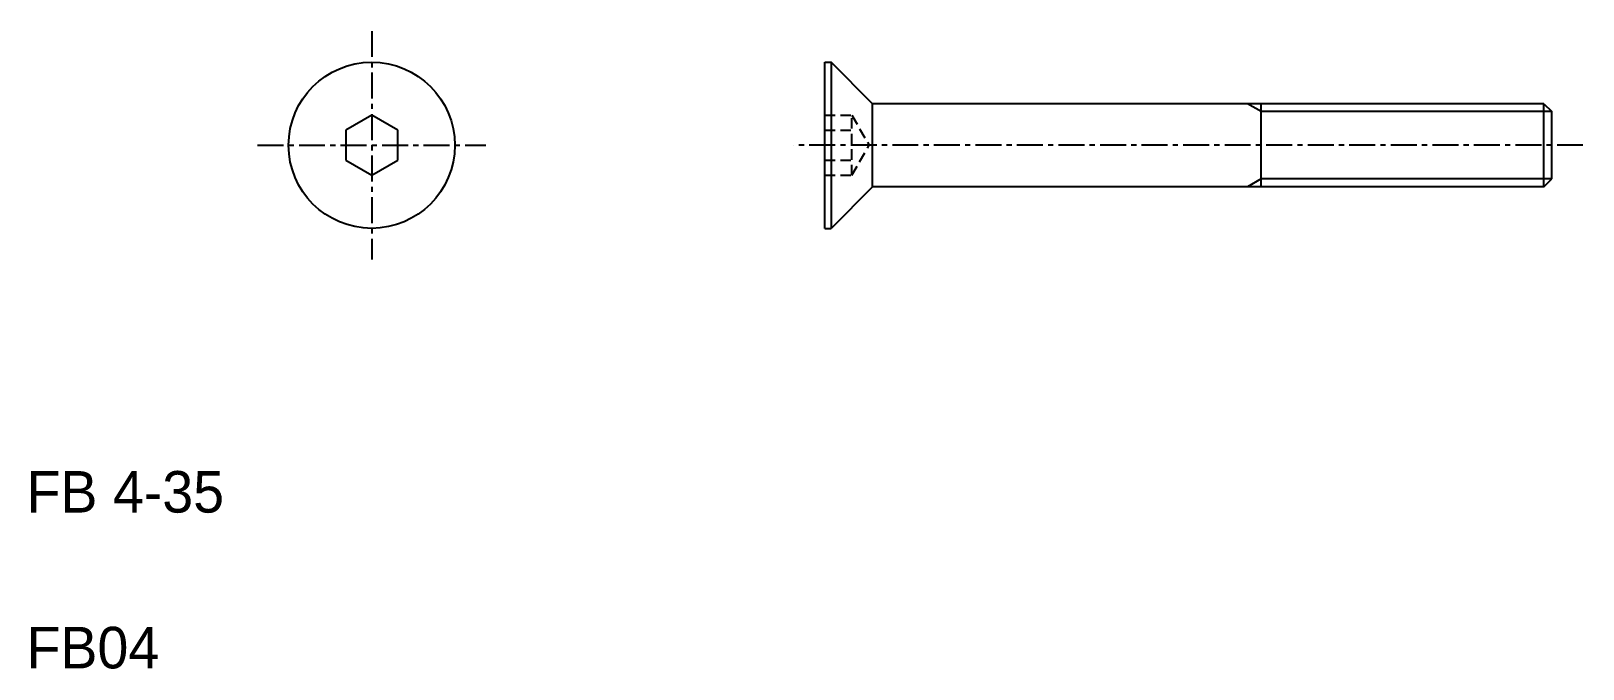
# Model space of a CAD drawing. Extents: x 5.2 to 79.9, y 5 to 35.7.
import ezdxf

# ---------------------------------------------------------------- set-up
doc = ezdxf.new("R2010")
doc.units = 0
doc.linetypes.add('CENTER', pattern=[2, 1.25, -0.25, 0.25, -0.25])
doc.linetypes.add('DASHED', pattern=[0.75, 0.5, -0.25])
doc.layers.get('0').update_dxf_attribs({"linetype": 'CONTINUOUS'})
doc.layers.add('CENTER', color=1, linetype='CENTER')

msp = doc.modelspace()

# ---------------------------------------------------------------- linework, layer by layer
at = {"color": 7}
for p, q in [((43.436, 26.186), (43.436, 34.186)), ((78.057, 32.186), (45.736, 32.186)), ((45.736, 28.186), (45.736, 32.186)), ((78.057, 28.186), (78.057, 32.186)), ((78.057, 32.186), (78.436, 31.807)), ((21.621, 31.629), (20.371, 30.907)), ((22.871, 30.907), (21.621, 31.629)), ((78.436, 28.565), (78.436, 31.807)), ((20.371, 30.907), (20.371, 29.464)), ((22.871, 29.464), (22.871, 30.907)), ((20.371, 29.464), (21.621, 28.742)), ((21.621, 28.742), (22.871, 29.464)), ((78.057, 28.186), (78.436, 28.565)), ((78.057, 28.186), (45.736, 28.186))]:
    msp.add_line(p, q, dxfattribs=at)
for p, q in [((43.436, 34.186), (43.736, 34.186)), ((45.736, 32.186), (43.736, 34.186)), ((43.736, 34.186), (43.736, 26.186)), ((64.436, 28.186), (64.436, 32.186)), ((45.736, 28.186), (43.736, 26.186)), ((43.436, 26.186), (43.736, 26.186))]:
    msp.add_line(p, q)
at = {"color": 3}
for p, q in [((64.436, 31.807), (63.779, 32.186)), ((78.436, 31.807), (64.436, 31.807)), ((64.436, 28.565), (63.779, 28.186)), ((78.436, 28.565), (64.436, 28.565))]:
    msp.add_line(p, q, dxfattribs=at)
at = {"color": 3, "linetype": 'DASHED'}
for p, q in [((43.436, 31.629), (44.736, 31.629)), ((44.736, 28.742), (44.736, 31.629)), ((44.736, 31.629), (45.569, 30.186)), ((43.436, 30.907), (44.736, 30.907)), ((44.736, 28.742), (45.569, 30.186)), ((43.436, 29.464), (44.736, 29.464)), ((43.436, 28.742), (44.736, 28.742))]:
    msp.add_line(p, q, dxfattribs=at)
at = {"color": 7}
msp.add_circle((21.621, 30.186), 4, dxfattribs=at)
at = {"layer": 'CENTER', "color": 1, "linetype": 'CENTER'}
for p, q in [((21.621, 35.686), (21.621, 24.686)), ((16.121, 30.186), (27.121, 30.186)), ((79.936, 30.186), (41.936, 30.186))]:
    msp.add_line(p, q, dxfattribs=at)

# ---------------------------------------------------------------- texts
for s, p in [('FB 4-35', (5, 12.5)), ('FB04', (5, 5))]:
    msp.add_text(s, height=2).set_placement(p)

doc.saveas('drawing.dxf')
